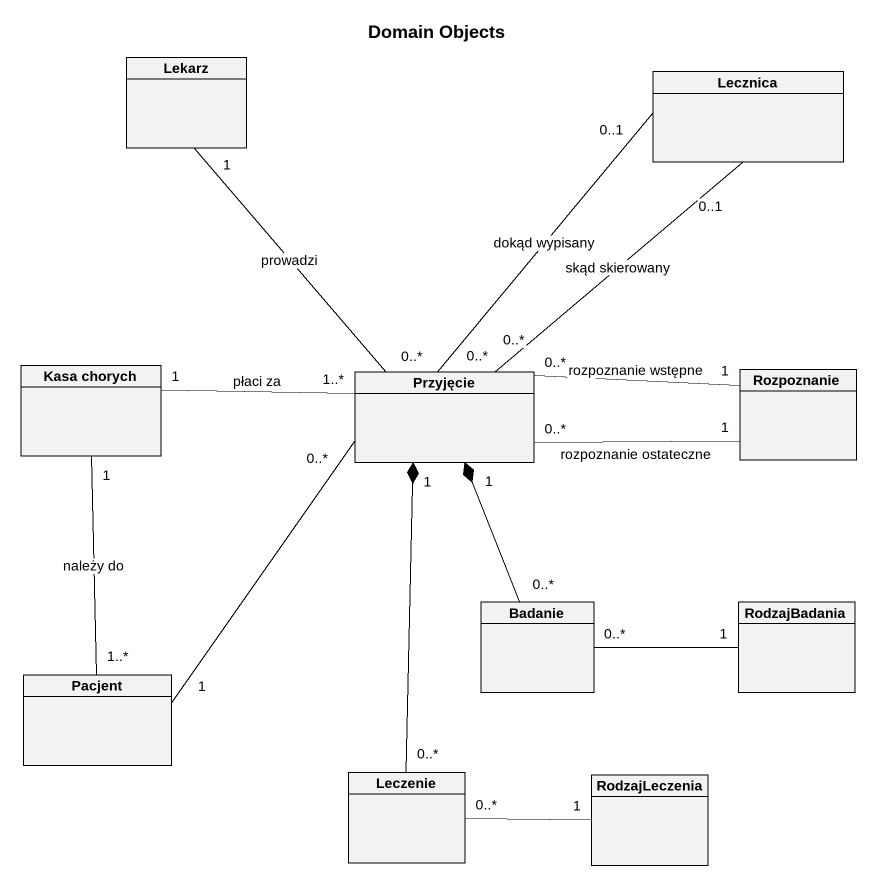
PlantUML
@startuml
title Domain Objects
hide circle
hide empty members
class Lekarz
class Lecznica
class "Kasa chorych" as Kasa_chorych
class Przyjęcie
class Rozpoznanie
class Badanie
class RodzajBadania
class Pacjent
class Leczenie
class RodzajLeczenia
Lekarz "1" -- "0..*" Przyjęcie : prowadzi
Kasa_chorych "1" -right- "1..*" Przyjęcie : płaci za
Przyjęcie "0..*" -up- "0..1" Lecznica : skąd skierowany
Przyjęcie "0..*" -up- "0..1" Lecznica : dokąd wypisany
Rozpoznanie "1" -left- "0..*" Przyjęcie : rozpoznanie wstępne
Rozpoznanie "1" -left- "0..*" Przyjęcie : rozpoznanie ostateczne
Badanie "0..*" -up-* "1" Przyjęcie
Badanie "0..*" -right- "1" RodzajBadania
Pacjent "1..*" -up- "1" Kasa_chorych : należy do
Pacjent "1" -up- "0..*" Przyjęcie
Leczenie "0..*" -up-* "1" Przyjęcie
Leczenie "0..*" -right- "1" RodzajLeczenia
@enduml
